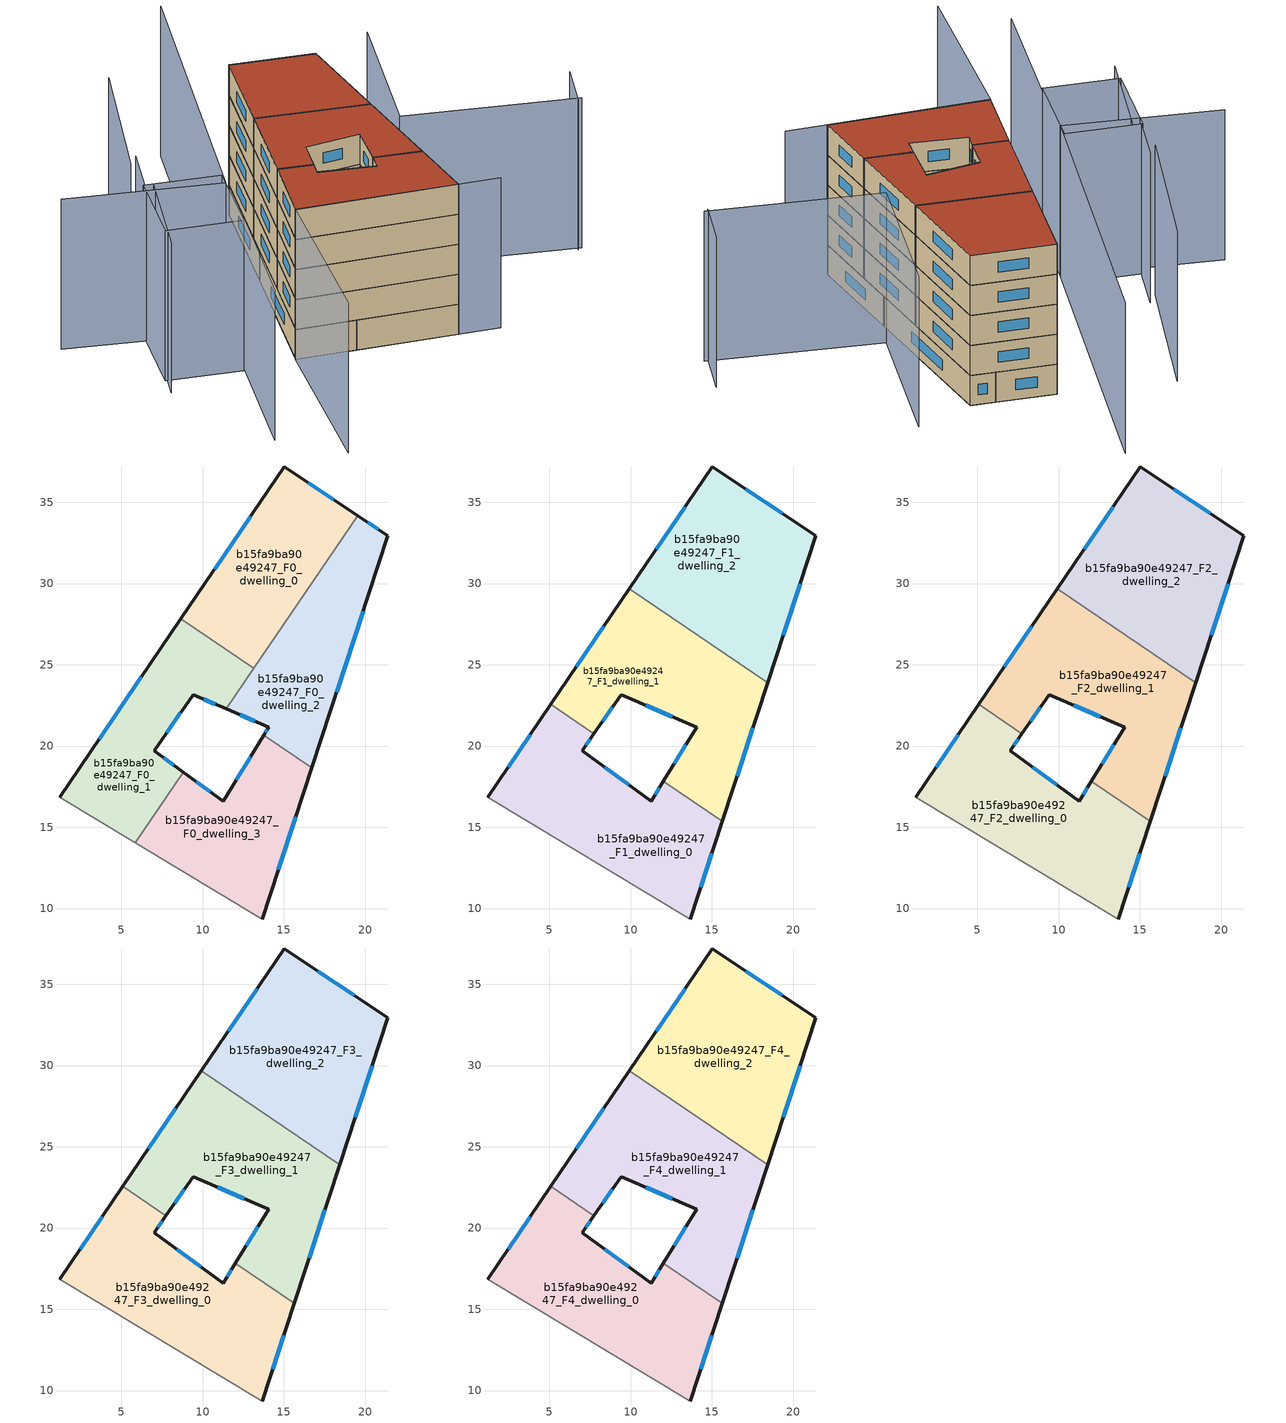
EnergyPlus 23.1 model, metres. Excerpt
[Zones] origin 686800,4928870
b15fa9ba90e49247_F0_dwelling_0
 floor ground (EU_floor_Construction): 13.16,24.79 19.55,34.18 15.03,37.17 8.67,27.83 z0
 wall outside (EU_wall_Construction): 8.67,27.83 15.03,37.17 19.55,34.18 z0:3
 wall to b15fa9ba90e49247_F0_dwelling_1 (EU_wall_Construction): 13.16,24.79 8.67,27.83 z0:3
 wall to b15fa9ba90e49247_F0_dwelling_2 (EU_wall_Construction): 19.55,34.18 13.16,24.79 z0:3
 window (EU_Window_Construction): 10.74,30.87 12.96,34.14 / 16.5,36.2 18.08,35.15 z0.98:2.02
b15fa9ba90e49247_F0_dwelling_1
 floor ground (EU_floor_Construction): 8.81,18.39 7.02,19.71 9.42,23.17 11.46,22.29 13.16,24.79 8.67,27.83 1.2,16.86 5.86,14.05 z0
 wall outside (EU_wall_Construction): 11.46,22.29 9.42,23.17 7.02,19.71 8.81,18.39 / 1.2,16.86 8.67,27.83 z0:3
 wall adiabatic (EU_wall_Construction): 5.86,14.05 1.2,16.86 z0:3
 wall to b15fa9ba90e49247_F0_dwelling_3 (EU_wall_Construction): 8.81,18.39 5.86,14.05 z0:3
 wall to b15fa9ba90e49247_F0_dwelling_2 (EU_wall_Construction): 13.16,24.79 11.46,22.29 z0:3
 window (EU_Window_Construction): 10.8,22.57 10.08,22.88 / 8.64,22.04 7.8,20.83 / 7.6,19.28 8.23,18.82 / 3.63,20.43 6.24,24.26 z0.98:2.02
b15fa9ba90e49247_F0_dwelling_2
 floor ground (EU_floor_Construction): 16.72,18.67 21.41,32.95 19.55,34.18 11.46,22.29 14.07,21.17 13.77,20.68 z0
 wall outside (EU_wall_Construction): 19.55,34.18 21.41,32.95 16.72,18.67 / 13.77,20.68 14.07,21.17 11.46,22.29 z0:3
 wall to b15fa9ba90e49247_F0_dwelling_3 (EU_wall_Construction): 16.72,18.67 13.77,20.68 z0:3
 window (EU_Window_Construction): 20.15,33.78 20.8,33.35 / 19.89,28.3 18.25,23.31 / 13.87,20.84 13.97,21.01 / 13.22,21.53 12.31,21.92 z0.98:2.02
b15fa9ba90e49247_F0_dwelling_3
 floor ground (EU_floor_Construction): 13.67,9.36 16.72,18.67 13.77,20.68 11.26,16.6 8.81,18.39 5.86,14.05 z0
 wall outside (EU_wall_Construction): 8.81,18.39 11.26,16.6 13.77,20.68 / 16.72,18.67 13.67,9.36 z0:3
 wall adiabatic (EU_wall_Construction): 13.67,9.36 5.86,14.05 z0:3
 window (EU_Window_Construction): 9.61,17.81 10.46,17.18 / 12.08,17.92 12.95,19.35 / 15.73,15.64 14.66,12.38 z0.98:2.02
b15fa9ba90e49247_F1_dwelling_0
 floor to b15fa9ba90e49247_F0_dwelling_1 (EU_floor_Construction): 5.86,14.06 8.81,18.39 7.02,19.71 7.74,20.75 5.08,22.56 1.2,16.86 z3
 floor to b15fa9ba90e49247_F0_dwelling_3 (EU_floor_Construction): 13.67,9.36 15.64,15.37 12.02,17.84 11.26,16.6 8.81,18.39 5.86,14.06 z3
 wall outside (EU_wall_Construction): 7.74,20.75 7.02,19.71 11.26,16.6 12.02,17.84 / 15.65,15.37 13.67,9.36 / 1.2,16.86 5.08,22.56 z3:6
 wall adiabatic (EU_wall_Construction): 13.67,9.36 1.2,16.86 z3:6
 wall to b15fa9ba90e49247_F1_dwelling_1 (EU_wall_Construction): 12.02,17.84 15.65,15.37 / 5.08,22.56 7.74,20.75 z3:6
 window (EU_Window_Construction): 7.51,20.41 7.26,20.05 / 8.4,18.69 9.88,17.61 / 11.51,17 11.77,17.43 / 15,13.42 14.31,11.31 / 2.46,18.71 3.82,20.7 z3.98:5.02
b15fa9ba90e49247_F1_dwelling_1
 floor to b15fa9ba90e49247_F0_dwelling_0 (EU_floor_Construction): 13.16,24.79 14.41,26.63 9.93,29.67 8.67,27.83 z3
 floor to b15fa9ba90e49247_F0_dwelling_1 (EU_floor_Construction): 11.46,22.29 13.16,24.79 8.67,27.83 5.08,22.56 7.74,20.75 9.42,23.17 z3
 floor to b15fa9ba90e49247_F0_dwelling_3 (EU_floor_Construction): 15.64,15.37 16.72,18.67 13.77,20.68 12.02,17.84 z3
 floor to b15fa9ba90e49247_F0_dwelling_2 (EU_floor_Construction): 16.72,18.67 18.44,23.88 14.41,26.63 13.16,24.79 14.07,21.17 13.77,20.68 z3; 14.07,21.17 13.16,24.79 11.46,22.29 z3
 wall outside (EU_wall_Construction): 5.08,22.56 9.93,29.67 / 18.44,23.88 15.65,15.37 / 12.02,17.84 14.07,21.17 9.42,23.17 7.74,20.75 z3:6
 wall to b15fa9ba90e49247_F1_dwelling_2 (EU_wall_Construction): 9.92,29.68 18.44,23.88 z3:6
 window (EU_Window_Construction): 8.87,22.38 8.29,21.54 / 6.66,24.87 8.35,27.36 / 17.53,21.12 16.55,18.14 / 12.69,18.92 13.4,20.08 / 12.56,21.82 10.93,22.52 z3.98:5.02
b15fa9ba90e49247_F1_dwelling_2
 floor to b15fa9ba90e49247_F0_dwelling_0 (EU_floor_Construction): 14.41,26.63 19.55,34.18 15.03,37.17 9.93,29.67 z3
 floor to b15fa9ba90e49247_F0_dwelling_2 (EU_floor_Construction): 18.44,23.88 21.41,32.94 19.55,34.18 14.41,26.63 z3
 wall outside (EU_wall_Construction): 9.93,29.67 15.03,37.17 21.41,32.95 18.44,23.88 z3:6
 window (EU_Window_Construction): 17.1,35.8 19.34,34.32 / 20.44,30 19.4,26.83 / 11.59,32.11 13.37,34.74 z3.98:5.02
b15fa9ba90e49247_F2_dwelling_0
 floor to b15fa9ba90e49247_F1_dwelling_0 (EU_floor_Construction): 13.67,9.36 15.65,15.37 12.02,17.84 11.26,16.6 7.02,19.71 7.74,20.75 5.08,22.56 1.2,16.86 z6
 wall outside (EU_wall_Construction): 7.74,20.75 7.02,19.71 11.26,16.6 12.02,17.84 / 15.65,15.37 13.67,9.36 / 1.2,16.86 5.08,22.56 z6:9
 wall adiabatic (EU_wall_Construction): 13.67,9.36 1.2,16.86 z6:9
 wall to b15fa9ba90e49247_F2_dwelling_1 (EU_wall_Construction): 12.02,17.84 15.65,15.37 / 5.08,22.56 7.74,20.75 z6:9
 window (EU_Window_Construction): 7.51,20.41 7.26,20.05 / 8.4,18.69 9.88,17.61 / 11.51,17 11.77,17.43 / 15,13.42 14.31,11.31 / 2.46,18.71 3.82,20.7 z6.98:8.02
b15fa9ba90e49247_F2_dwelling_1
 floor to b15fa9ba90e49247_F1_dwelling_1 (EU_floor_Construction): 15.65,15.37 18.44,23.88 9.92,29.67 5.08,22.56 7.74,20.75 9.42,23.17 14.07,21.17 12.02,17.84 z6
 wall outside (EU_wall_Construction): 5.08,22.56 9.93,29.67 / 18.44,23.88 15.65,15.37 / 12.02,17.84 14.07,21.17 9.42,23.17 7.74,20.75 z6:9
 wall to b15fa9ba90e49247_F2_dwelling_2 (EU_wall_Construction): 9.92,29.68 18.44,23.88 z6:9
 window (EU_Window_Construction): 8.87,22.38 8.29,21.54 / 6.66,24.87 8.35,27.36 / 17.53,21.12 16.55,18.14 / 12.69,18.92 13.4,20.08 / 12.56,21.82 10.93,22.52 z6.98:8.02
b15fa9ba90e49247_F2_dwelling_2
 floor to b15fa9ba90e49247_F1_dwelling_2 (EU_floor_Construction): 18.44,23.88 21.41,32.95 15.03,37.17 9.92,29.67 z6
 wall outside (EU_wall_Construction): 9.93,29.67 15.03,37.17 21.41,32.95 18.44,23.88 z6:9
 window (EU_Window_Construction): 17.1,35.8 19.34,34.32 / 20.44,30 19.4,26.83 / 11.59,32.11 13.37,34.74 z6.98:8.02
b15fa9ba90e49247_F3_dwelling_0
 floor to b15fa9ba90e49247_F2_dwelling_0 (EU_floor_Construction): 13.67,9.36 15.65,15.37 12.02,17.84 11.26,16.6 7.02,19.71 7.74,20.75 5.08,22.56 1.2,16.86 z9
 wall outside (EU_wall_Construction): 7.74,20.75 7.02,19.71 11.26,16.6 12.02,17.84 / 15.65,15.37 13.67,9.36 / 1.2,16.86 5.08,22.56 z9:12
 wall adiabatic (EU_wall_Construction): 13.67,9.36 1.2,16.86 z9:12
 wall to b15fa9ba90e49247_F3_dwelling_1 (EU_wall_Construction): 12.02,17.84 15.65,15.37 / 5.08,22.56 7.74,20.75 z9:12
 window (EU_Window_Construction): 7.51,20.41 7.26,20.05 / 8.4,18.69 9.88,17.61 / 11.51,17 11.77,17.43 / 15,13.42 14.31,11.31 / 2.46,18.71 3.82,20.7 z9.98:11.02
b15fa9ba90e49247_F3_dwelling_1
 floor to b15fa9ba90e49247_F2_dwelling_1 (EU_floor_Construction): 15.65,15.37 18.44,23.88 9.92,29.67 5.08,22.56 7.74,20.75 9.42,23.17 14.07,21.17 12.02,17.84 z9
 wall outside (EU_wall_Construction): 5.08,22.56 9.93,29.67 / 18.44,23.88 15.65,15.37 / 12.02,17.84 14.07,21.17 9.42,23.17 7.74,20.75 z9:12
 wall to b15fa9ba90e49247_F3_dwelling_2 (EU_wall_Construction): 9.92,29.68 18.44,23.88 z9:12
 window (EU_Window_Construction): 8.87,22.38 8.29,21.54 / 6.66,24.87 8.35,27.36 / 17.53,21.12 16.55,18.14 / 12.69,18.92 13.4,20.08 / 12.56,21.82 10.93,22.52 z9.98:11.02
b15fa9ba90e49247_F3_dwelling_2
 floor to b15fa9ba90e49247_F2_dwelling_2 (EU_floor_Construction): 18.44,23.88 21.41,32.95 15.03,37.17 9.92,29.67 z9
 wall outside (EU_wall_Construction): 9.93,29.67 15.03,37.17 21.41,32.95 18.44,23.88 z9:12
 window (EU_Window_Construction): 17.1,35.8 19.34,34.32 / 20.44,30 19.4,26.83 / 11.59,32.11 13.37,34.74 z9.98:11.02
b15fa9ba90e49247_F4_dwelling_0
 floor to b15fa9ba90e49247_F3_dwelling_0 (EU_floor_Construction): 13.67,9.36 15.65,15.37 12.02,17.84 11.26,16.6 7.02,19.71 7.74,20.75 5.08,22.56 1.2,16.86 z12
 wall outside (EU_wall_Construction): 7.74,20.75 7.02,19.71 11.26,16.6 12.02,17.84 / 15.65,15.37 13.67,9.36 / 1.2,16.86 5.08,22.56 z12:15
 wall adiabatic (EU_wall_Construction): 13.67,9.36 1.2,16.86 z12:15
 wall to b15fa9ba90e49247_F4_dwelling_1 (EU_wall_Construction): 12.02,17.84 15.65,15.37 / 5.08,22.56 7.74,20.75 z12:15
 window (EU_Window_Construction): 7.51,20.41 7.26,20.05 / 8.4,18.69 9.88,17.61 / 11.51,17 11.77,17.43 / 15,13.42 14.31,11.31 / 2.46,18.71 3.82,20.7 z12.98:14.02
 roof outside (EU_roof_Construction): 12.02,17.84 15.65,15.37 13.67,9.36 1.2,16.86 5.08,22.56 7.74,20.75 7.02,19.71 11.26,16.6 z15
b15fa9ba90e49247_F4_dwelling_1
 floor to b15fa9ba90e49247_F3_dwelling_1 (EU_floor_Construction): 15.65,15.37 18.44,23.88 9.92,29.67 5.08,22.56 7.74,20.75 9.42,23.17 14.07,21.17 12.02,17.84 z12
 wall outside (EU_wall_Construction): 5.08,22.56 9.93,29.67 / 18.44,23.88 15.65,15.37 / 12.02,17.84 14.07,21.17 9.42,23.17 7.74,20.75 z12:15
 wall to b15fa9ba90e49247_F4_dwelling_2 (EU_wall_Construction): 9.92,29.68 18.44,23.88 z12:15
 window (EU_Window_Construction): 8.87,22.38 8.29,21.54 / 6.66,24.87 8.35,27.36 / 17.53,21.12 16.55,18.14 / 12.69,18.92 13.4,20.08 / 12.56,21.82 10.93,22.52 z12.98:14.02
 roof outside (EU_roof_Construction): 18.44,23.88 15.65,15.37 12.02,17.84 14.07,21.17 9.42,23.17 7.74,20.75 5.08,22.56 9.93,29.67 z15
b15fa9ba90e49247_F4_dwelling_2
 floor to b15fa9ba90e49247_F3_dwelling_2 (EU_floor_Construction): 18.44,23.88 21.41,32.95 15.03,37.17 9.92,29.67 z12
 wall outside (EU_wall_Construction): 9.93,29.67 15.03,37.17 21.41,32.95 18.44,23.88 z12:15
 window (EU_Window_Construction): 17.1,35.8 19.34,34.32 / 20.44,30 19.4,26.83 / 11.59,32.11 13.37,34.74 z12.98:14.02
 roof outside (EU_roof_Construction): 21.41,32.95 18.44,23.88 9.93,29.67 15.03,37.17 z15
shading: 30.88,11.21 33.79,14.84 / 31.3,11.21 18.55,20.65 / 18.55,20.65 26.98,32.04 / -7.15,3.16 1.2,16.92 / 1.2,16.92 16.87,7.42 / -2.8,19.24 -9.82,9.23 / -3.9,28.67 -9.98,21.05 / 18.27,48 0.41,24.25 / 0.41,24.25 -11.02,32.84 / -1.48,32.92 -4.5,29.13 / 6.49,43.31 -2.73,32.38 / 1.16,25.36 -3.13,18.95 / -3.13,18.95 -8.87,22.79 / -8.87,22.79 -4.59,29.2 / -4.59,29.2 1.16,25.36 z0:15
[Building]
EU S2 Campaign: North Axis=0; Terrain=City; Solar Distribution=FullExterior
[Site:Location]
Bologna: Latitude=44.5; Longitude=11.25; Time Zone=1; Elevation=37
[SizingPeriod:WeatherFileDays]
AnnualSizingPeriod: Begin Month=1; Begin Day of Month=1; End Month=12; End Day of Month=31; Day of Week for Start Day=Monday; Use Weather File Daylight Saving Period=No; Use Weather File Rain and Snow Indicators=No
[MATERIAL]
EU_InternalMass_Material: Roughness=MediumRough; Thickness=0.1; Conductivity=1; Density=1800; Specific Heat=900; Thermal Absorptance=0.9; Solar Absorptance=0.7; Visible Absorptance=0.7
[MATERIAL:NOMASS] Roughness=MediumRough; Thermal Absorptance=0.9; Solar Absorptance=0.7; Visible Absorptance=0.7
Name | Thermal Resistance
EU_wall_NoMass | 0.905828
EU_roof_NoMass | 0.37593
EU_floor_NoMass | 0.67114
[WINDOWMATERIAL:SIMPLEGLAZINGSYSTEM]
EU_Window_SimpleGlazing: UFactor=4.52486; Solar Heat Gain Coefficient=0.85; Visible Transmittance=0.85
[CONSTRUCTION]
EU_wall_Construction: EU_wall_NoMass
EU_roof_Construction: EU_roof_NoMass
EU_floor_Construction: EU_floor_NoMass
EU_InternalMass_Construction: EU_InternalMass_Material
EU_Window_Construction: EU_Window_SimpleGlazing
[ZONE] Type=1; Multiplier=1; Ceiling Height=autocalculate; Floor Area=autocalculate; Part of Total Floor Area=Yes
Name | Volume
b15fa9ba90e49247_F0_dwelling_0 | 184.241
b15fa9ba90e49247_F1_dwelling_0; b15fa9ba90e49247_F2_dwelling_2; b15fa9ba90e49247_F3_dwelling_2; b15fa9ba90e49247_F4_dwelling_2 | 245.665
b15fa9ba90e49247_F2_dwelling_0; b15fa9ba90e49247_F3_dwelling_0; b15fa9ba90e49247_F4_dwelling_0 | 245.67
b15fa9ba90e49247_F0_dwelling_1 | 184.239
b15fa9ba90e49247_F1_dwelling_1; b15fa9ba90e49247_F1_dwelling_2 | 245.654
b15fa9ba90e49247_F2_dwelling_1; b15fa9ba90e49247_F3_dwelling_1; b15fa9ba90e49247_F4_dwelling_1 | 245.666
b15fa9ba90e49247_F0_dwelling_2 | 184.244
b15fa9ba90e49247_F0_dwelling_3 | 184.268
[INTERNALMASS] Construction=EU_InternalMass_Construction
Name | Zone or ZoneList | Surface Area
b15fa9ba90e49247_F0_dwelling_0_EU_InternalMass | b15fa9ba90e49247_F0_dwelling_0 | 61.4148
b15fa9ba90e49247_F0_dwelling_1_EU_InternalMass | b15fa9ba90e49247_F0_dwelling_1 | 61.4129
b15fa9ba90e49247_F0_dwelling_2_EU_InternalMass | b15fa9ba90e49247_F0_dwelling_2 | 61.4165
b15fa9ba90e49247_F0_dwelling_3_EU_InternalMass | b15fa9ba90e49247_F0_dwelling_3 | 61.423
b15fa9ba90e49247_F1_dwelling_0_EU_InternalMass | b15fa9ba90e49247_F1_dwelling_0 | 81.8902
b15fa9ba90e49247_F1_dwelling_1_EU_InternalMass | b15fa9ba90e49247_F1_dwelling_1 | 81.889
b15fa9ba90e49247_F1_dwelling_2_EU_InternalMass | b15fa9ba90e49247_F1_dwelling_2 | 81.8883
b15fa9ba90e49247_F2_dwelling_0_EU_InternalMass | b15fa9ba90e49247_F2_dwelling_0 | 81.8902
b15fa9ba90e49247_F2_dwelling_1_EU_InternalMass | b15fa9ba90e49247_F2_dwelling_1 | 81.889
b15fa9ba90e49247_F2_dwelling_2_EU_InternalMass | b15fa9ba90e49247_F2_dwelling_2 | 81.8883
b15fa9ba90e49247_F3_dwelling_0_EU_InternalMass | b15fa9ba90e49247_F3_dwelling_0 | 81.8902
b15fa9ba90e49247_F3_dwelling_1_EU_InternalMass | b15fa9ba90e49247_F3_dwelling_1 | 81.889
b15fa9ba90e49247_F3_dwelling_2_EU_InternalMass | b15fa9ba90e49247_F3_dwelling_2 | 81.8883
b15fa9ba90e49247_F4_dwelling_0_EU_InternalMass | b15fa9ba90e49247_F4_dwelling_0 | 81.8902
b15fa9ba90e49247_F4_dwelling_1_EU_InternalMass | b15fa9ba90e49247_F4_dwelling_1 | 81.889
b15fa9ba90e49247_F4_dwelling_2_EU_InternalMass | b15fa9ba90e49247_F4_dwelling_2 | 81.8883
[OTHEREQUIPMENT] Fuel Type=Electricity; Design Level Calculation Method=Watts/Area; Power per Zone Floor Area=1; Fraction Latent=0; Fraction Radiant=0; Fraction Lost=0; Carbon Dioxide Generation Rate=0; EndUse Subcategory=EU_Step8_InternalGains
Name | Zone or ZoneList or Space or SpaceList | Schedule
EU_Step8_InternalGain_b15fa9ba90e49247_F0_dwelling_0_f000 | b15fa9ba90e49247_F0_dwelling_0 | EU_Step8_GainSchedule_b15fa9ba90e49247_F0_dwelling_0_f000
EU_Step8_InternalGain_b15fa9ba90e49247_F0_dwelling_1_f000 | b15fa9ba90e49247_F0_dwelling_1 | EU_Step8_GainSchedule_b15fa9ba90e49247_F0_dwelling_1_f000
EU_Step8_InternalGain_b15fa9ba90e49247_F0_dwelling_2_f000 | b15fa9ba90e49247_F0_dwelling_2 | EU_Step8_GainSchedule_b15fa9ba90e49247_F0_dwelling_2_f000
EU_Step8_InternalGain_b15fa9ba90e49247_F0_dwelling_3_f000 | b15fa9ba90e49247_F0_dwelling_3 | EU_Step8_GainSchedule_b15fa9ba90e49247_F0_dwelling_3_f000
EU_Step8_InternalGain_b15fa9ba90e49247_F1_dwelling_0_f000 | b15fa9ba90e49247_F1_dwelling_0 | EU_Step8_GainSchedule_b15fa9ba90e49247_F1_dwelling_0_f000
EU_Step8_InternalGain_b15fa9ba90e49247_F1_dwelling_1_f000 | b15fa9ba90e49247_F1_dwelling_1 | EU_Step8_GainSchedule_b15fa9ba90e49247_F1_dwelling_1_f000
EU_Step8_InternalGain_b15fa9ba90e49247_F1_dwelling_2_f000 | b15fa9ba90e49247_F1_dwelling_2 | EU_Step8_GainSchedule_b15fa9ba90e49247_F1_dwelling_2_f000
EU_Step8_InternalGain_b15fa9ba90e49247_F2_dwelling_0_f000 | b15fa9ba90e49247_F2_dwelling_0 | EU_Step8_GainSchedule_b15fa9ba90e49247_F2_dwelling_0_f000
EU_Step8_InternalGain_b15fa9ba90e49247_F2_dwelling_1_f000 | b15fa9ba90e49247_F2_dwelling_1 | EU_Step8_GainSchedule_b15fa9ba90e49247_F2_dwelling_1_f000
EU_Step8_InternalGain_b15fa9ba90e49247_F2_dwelling_2_f000 | b15fa9ba90e49247_F2_dwelling_2 | EU_Step8_GainSchedule_b15fa9ba90e49247_F2_dwelling_2_f000
EU_Step8_InternalGain_b15fa9ba90e49247_F3_dwelling_0_f000 | b15fa9ba90e49247_F3_dwelling_0 | EU_Step8_GainSchedule_b15fa9ba90e49247_F3_dwelling_0_f000
EU_Step8_InternalGain_b15fa9ba90e49247_F3_dwelling_1_f000 | b15fa9ba90e49247_F3_dwelling_1 | EU_Step8_GainSchedule_b15fa9ba90e49247_F3_dwelling_1_f000
EU_Step8_InternalGain_b15fa9ba90e49247_F3_dwelling_2_f000 | b15fa9ba90e49247_F3_dwelling_2 | EU_Step8_GainSchedule_b15fa9ba90e49247_F3_dwelling_2_f000
EU_Step8_InternalGain_b15fa9ba90e49247_F4_dwelling_0_f000 | b15fa9ba90e49247_F4_dwelling_0 | EU_Step8_GainSchedule_b15fa9ba90e49247_F4_dwelling_0_f000
EU_Step8_InternalGain_b15fa9ba90e49247_F4_dwelling_1_f000 | b15fa9ba90e49247_F4_dwelling_1 | EU_Step8_GainSchedule_b15fa9ba90e49247_F4_dwelling_1_f000
EU_Step8_InternalGain_b15fa9ba90e49247_F4_dwelling_2_f000 | b15fa9ba90e49247_F4_dwelling_2 | EU_Step8_GainSchedule_b15fa9ba90e49247_F4_dwelling_2_f000
[ZONEVENTILATION:DESIGNFLOWRATE] Schedule=EU_AlwaysOn; Design Flow Rate Calculation Method=AirChanges/Hour; Air Changes per Hour=0.73129; Ventilation Type=Natural; Fan Pressure Rise=0; Fan Total Efficiency=1; Constant Term Coefficient=1; Temperature Term Coefficient=0; Velocity Term Coefficient=0; Velocity Squared Term Coefficient=0; Minimum Indoor Temperature=-100; Maximum Indoor Temperature=100; Delta Temperature=-100; Minimum Outdoor Temperature=-100; Maximum Outdoor Temperature=100; Maximum Wind Speed=40
Name | Zone or ZoneList or Space or SpaceList
EU_ConstantAir_b15fa9ba90e49247_F0_dwelling_0 | b15fa9ba90e49247_F0_dwelling_0
EU_ConstantAir_b15fa9ba90e49247_F0_dwelling_1 | b15fa9ba90e49247_F0_dwelling_1
EU_ConstantAir_b15fa9ba90e49247_F0_dwelling_2 | b15fa9ba90e49247_F0_dwelling_2
EU_ConstantAir_b15fa9ba90e49247_F0_dwelling_3 | b15fa9ba90e49247_F0_dwelling_3
EU_ConstantAir_b15fa9ba90e49247_F1_dwelling_0 | b15fa9ba90e49247_F1_dwelling_0
EU_ConstantAir_b15fa9ba90e49247_F1_dwelling_1 | b15fa9ba90e49247_F1_dwelling_1
EU_ConstantAir_b15fa9ba90e49247_F1_dwelling_2 | b15fa9ba90e49247_F1_dwelling_2
EU_ConstantAir_b15fa9ba90e49247_F2_dwelling_0 | b15fa9ba90e49247_F2_dwelling_0
EU_ConstantAir_b15fa9ba90e49247_F2_dwelling_1 | b15fa9ba90e49247_F2_dwelling_1
EU_ConstantAir_b15fa9ba90e49247_F2_dwelling_2 | b15fa9ba90e49247_F2_dwelling_2
EU_ConstantAir_b15fa9ba90e49247_F3_dwelling_0 | b15fa9ba90e49247_F3_dwelling_0
EU_ConstantAir_b15fa9ba90e49247_F3_dwelling_1 | b15fa9ba90e49247_F3_dwelling_1
EU_ConstantAir_b15fa9ba90e49247_F3_dwelling_2 | b15fa9ba90e49247_F3_dwelling_2
EU_ConstantAir_b15fa9ba90e49247_F4_dwelling_0 | b15fa9ba90e49247_F4_dwelling_0
EU_ConstantAir_b15fa9ba90e49247_F4_dwelling_1 | b15fa9ba90e49247_F4_dwelling_1
EU_ConstantAir_b15fa9ba90e49247_F4_dwelling_2 | b15fa9ba90e49247_F4_dwelling_2
[HVACTEMPLATE:THERMOSTAT] Constant Heating Setpoint=20; Constant Cooling Setpoint=50
EU_HeatOnly_b15fa9ba90e49247_F0_dwelling_0; EU_HeatOnly_b15fa9ba90e49247_F0_dwelling_1; EU_HeatOnly_b15fa9ba90e49247_F0_dwelling_2; EU_HeatOnly_b15fa9ba90e49247_F0_dwelling_3; EU_HeatOnly_b15fa9ba90e49247_F1_dwelling_0; EU_HeatOnly_b15fa9ba90e49247_F1_dwelling_1; EU_HeatOnly_b15fa9ba90e49247_F1_dwelling_2; EU_HeatOnly_b15fa9ba90e49247_F2_dwelling_0; EU_HeatOnly_b15fa9ba90e49247_F2_dwelling_1; EU_HeatOnly_b15fa9ba90e49247_F2_dwelling_2; EU_HeatOnly_b15fa9ba90e49247_F3_dwelling_0; EU_HeatOnly_b15fa9ba90e49247_F3_dwelling_1; EU_HeatOnly_b15fa9ba90e49247_F3_dwelling_2; EU_HeatOnly_b15fa9ba90e49247_F4_dwelling_0; EU_HeatOnly_b15fa9ba90e49247_F4_dwelling_1; EU_HeatOnly_b15fa9ba90e49247_F4_dwelling_2
[HVACTEMPLATE:ZONE:IDEALLOADSAIRSYSTEM] System Availability Schedule=EU_AlwaysOn; Maximum Heating Supply Air Temperature=50; Minimum Cooling Supply Air Temperature=13; Maximum Heating Supply Air Humidity Ratio=0.0156; Minimum Cooling Supply Air Humidity Ratio=0.0077; Heating Limit=NoLimit; Cooling Limit=NoLimit; Heating Availability Schedule=EU_AlwaysOn; Cooling Availability Schedule=EU_CoolingOff; Dehumidification Control Type=ConstantSensibleHeatRatio; Cooling Sensible Heat Ratio=0.7; Dehumidification Setpoint=60; Humidification Control Type=None; Humidification Setpoint=30; Outdoor Air Method=None; Outdoor Air Flow Rate per Person=0.00944; Outdoor Air Flow Rate per Zone Floor Area=0; Outdoor Air Flow Rate per Zone=0; Demand Controlled Ventilation Type=None; Outdoor Air Economizer Type=NoEconomizer; Heat Recovery Type=None; Sensible Heat Recovery Effectiveness=0.7; Latent Heat Recovery Effectiveness=0.65
Name | Template Thermostat
b15fa9ba90e49247_F0_dwelling_0 | EU_HeatOnly_b15fa9ba90e49247_F0_dwelling_0
b15fa9ba90e49247_F0_dwelling_1 | EU_HeatOnly_b15fa9ba90e49247_F0_dwelling_1
b15fa9ba90e49247_F0_dwelling_2 | EU_HeatOnly_b15fa9ba90e49247_F0_dwelling_2
b15fa9ba90e49247_F0_dwelling_3 | EU_HeatOnly_b15fa9ba90e49247_F0_dwelling_3
b15fa9ba90e49247_F1_dwelling_0 | EU_HeatOnly_b15fa9ba90e49247_F1_dwelling_0
b15fa9ba90e49247_F1_dwelling_1 | EU_HeatOnly_b15fa9ba90e49247_F1_dwelling_1
b15fa9ba90e49247_F1_dwelling_2 | EU_HeatOnly_b15fa9ba90e49247_F1_dwelling_2
b15fa9ba90e49247_F2_dwelling_0 | EU_HeatOnly_b15fa9ba90e49247_F2_dwelling_0
b15fa9ba90e49247_F2_dwelling_1 | EU_HeatOnly_b15fa9ba90e49247_F2_dwelling_1
b15fa9ba90e49247_F2_dwelling_2 | EU_HeatOnly_b15fa9ba90e49247_F2_dwelling_2
b15fa9ba90e49247_F3_dwelling_0 | EU_HeatOnly_b15fa9ba90e49247_F3_dwelling_0
b15fa9ba90e49247_F3_dwelling_1 | EU_HeatOnly_b15fa9ba90e49247_F3_dwelling_1
b15fa9ba90e49247_F3_dwelling_2 | EU_HeatOnly_b15fa9ba90e49247_F3_dwelling_2
b15fa9ba90e49247_F4_dwelling_0 | EU_HeatOnly_b15fa9ba90e49247_F4_dwelling_0
b15fa9ba90e49247_F4_dwelling_1 | EU_HeatOnly_b15fa9ba90e49247_F4_dwelling_1
b15fa9ba90e49247_F4_dwelling_2 | EU_HeatOnly_b15fa9ba90e49247_F4_dwelling_2
[SIZING:ZONE] Zone Cooling Design Supply Air Temperature Input Method=SupplyAirTemperature; Zone Cooling Design Supply Air Temperature=13; Zone Heating Design Supply Air Temperature Input Method=SupplyAirTemperature; Zone Heating Design Supply Air Temperature=50; Zone Cooling Design Supply Air Humidity Ratio=0.008; Zone Heating Design Supply Air Humidity Ratio=0.008; Cooling Design Air Flow Method=DesignDay; Cooling Design Air Flow Rate=0; Cooling Minimum Air Flow per Zone Floor Area=0.000762; Cooling Minimum Air Flow=0; Cooling Minimum Air Flow Fraction=0.2; Heating Design Air Flow Method=DesignDay; Heating Design Air Flow Rate=0; Heating Maximum Air Flow per Zone Floor Area=0.002032; Heating Maximum Air Flow=0.141576; Heating Maximum Air Flow Fraction=0.3; Account for Dedicated Outdoor Air System=No; Dedicated Outdoor Air System Control Strategy=NeutralSupplyAir; Dedicated Outdoor Air Low Setpoint Temperature for Design=autosize; Dedicated Outdoor Air High Setpoint Temperature for Design=autosize; Zone Load Sizing Method=Sensible Load Only No Latent Load; Zone Latent Cooling Design Supply Air Humidity Ratio Input Method=HumidityRatioDifference; Zone Cooling Design Supply Air Humidity Ratio Difference=0.005; Zone Latent Heating Design Supply Air Humidity Ratio Input Method=HumidityRatioDifference; Zone Humidification Design Supply Air Humidity Ratio Difference=0.005
b15fa9ba90e49247_F0_dwelling_0; b15fa9ba90e49247_F0_dwelling_1; b15fa9ba90e49247_F0_dwelling_2; b15fa9ba90e49247_F0_dwelling_3; b15fa9ba90e49247_F1_dwelling_0; b15fa9ba90e49247_F1_dwelling_1; b15fa9ba90e49247_F1_dwelling_2; b15fa9ba90e49247_F2_dwelling_0; b15fa9ba90e49247_F2_dwelling_1; b15fa9ba90e49247_F2_dwelling_2; b15fa9ba90e49247_F3_dwelling_0; b15fa9ba90e49247_F3_dwelling_1; b15fa9ba90e49247_F3_dwelling_2; b15fa9ba90e49247_F4_dwelling_0; b15fa9ba90e49247_F4_dwelling_1; b15fa9ba90e49247_F4_dwelling_2
[SCHEDULE:CONSTANT]
Name | Hourly Value
EU_AlwaysOn | 1
EU_CoolingOff | 0
[SCHEDULE:FILE] Column Number=1; Rows to Skip at Top=0; Number of Hours of Data=8760; Column Separator=Comma; Interpolate to Timestep=No; Minutes per Item=60; Adjust Schedule for Daylight Savings=Yes
Name | File
EU_Step8_GainSchedule_b15fa9ba90e49247_F0_dwelling_0_f000 | ../../schedules/b15fa9ba90e49247/b15fa9ba90e49247_F0_dwelling_0_f000_gain.csv
EU_Step8_GainSchedule_b15fa9ba90e49247_F0_dwelling_1_f000 | ../../schedules/b15fa9ba90e49247/b15fa9ba90e49247_F0_dwelling_1_f000_gain.csv
EU_Step8_GainSchedule_b15fa9ba90e49247_F0_dwelling_2_f000 | ../../schedules/b15fa9ba90e49247/b15fa9ba90e49247_F0_dwelling_2_f000_gain.csv
EU_Step8_GainSchedule_b15fa9ba90e49247_F0_dwelling_3_f000 | ../../schedules/b15fa9ba90e49247/b15fa9ba90e49247_F0_dwelling_3_f000_gain.csv
EU_Step8_GainSchedule_b15fa9ba90e49247_F1_dwelling_0_f000 | ../../schedules/b15fa9ba90e49247/b15fa9ba90e49247_F1_dwelling_0_f000_gain.csv
EU_Step8_GainSchedule_b15fa9ba90e49247_F1_dwelling_1_f000 | ../../schedules/b15fa9ba90e49247/b15fa9ba90e49247_F1_dwelling_1_f000_gain.csv
EU_Step8_GainSchedule_b15fa9ba90e49247_F1_dwelling_2_f000 | ../../schedules/b15fa9ba90e49247/b15fa9ba90e49247_F1_dwelling_2_f000_gain.csv
EU_Step8_GainSchedule_b15fa9ba90e49247_F2_dwelling_0_f000 | ../../schedules/b15fa9ba90e49247/b15fa9ba90e49247_F2_dwelling_0_f000_gain.csv
EU_Step8_GainSchedule_b15fa9ba90e49247_F2_dwelling_1_f000 | ../../schedules/b15fa9ba90e49247/b15fa9ba90e49247_F2_dwelling_1_f000_gain.csv
EU_Step8_GainSchedule_b15fa9ba90e49247_F2_dwelling_2_f000 | ../../schedules/b15fa9ba90e49247/b15fa9ba90e49247_F2_dwelling_2_f000_gain.csv
EU_Step8_GainSchedule_b15fa9ba90e49247_F3_dwelling_0_f000 | ../../schedules/b15fa9ba90e49247/b15fa9ba90e49247_F3_dwelling_0_f000_gain.csv
EU_Step8_GainSchedule_b15fa9ba90e49247_F3_dwelling_1_f000 | ../../schedules/b15fa9ba90e49247/b15fa9ba90e49247_F3_dwelling_1_f000_gain.csv
EU_Step8_GainSchedule_b15fa9ba90e49247_F3_dwelling_2_f000 | ../../schedules/b15fa9ba90e49247/b15fa9ba90e49247_F3_dwelling_2_f000_gain.csv
EU_Step8_GainSchedule_b15fa9ba90e49247_F4_dwelling_0_f000 | ../../schedules/b15fa9ba90e49247/b15fa9ba90e49247_F4_dwelling_0_f000_gain.csv
EU_Step8_GainSchedule_b15fa9ba90e49247_F4_dwelling_1_f000 | ../../schedules/b15fa9ba90e49247/b15fa9ba90e49247_F4_dwelling_1_f000_gain.csv
EU_Step8_GainSchedule_b15fa9ba90e49247_F4_dwelling_2_f000 | ../../schedules/b15fa9ba90e49247/b15fa9ba90e49247_F4_dwelling_2_f000_gain.csv
